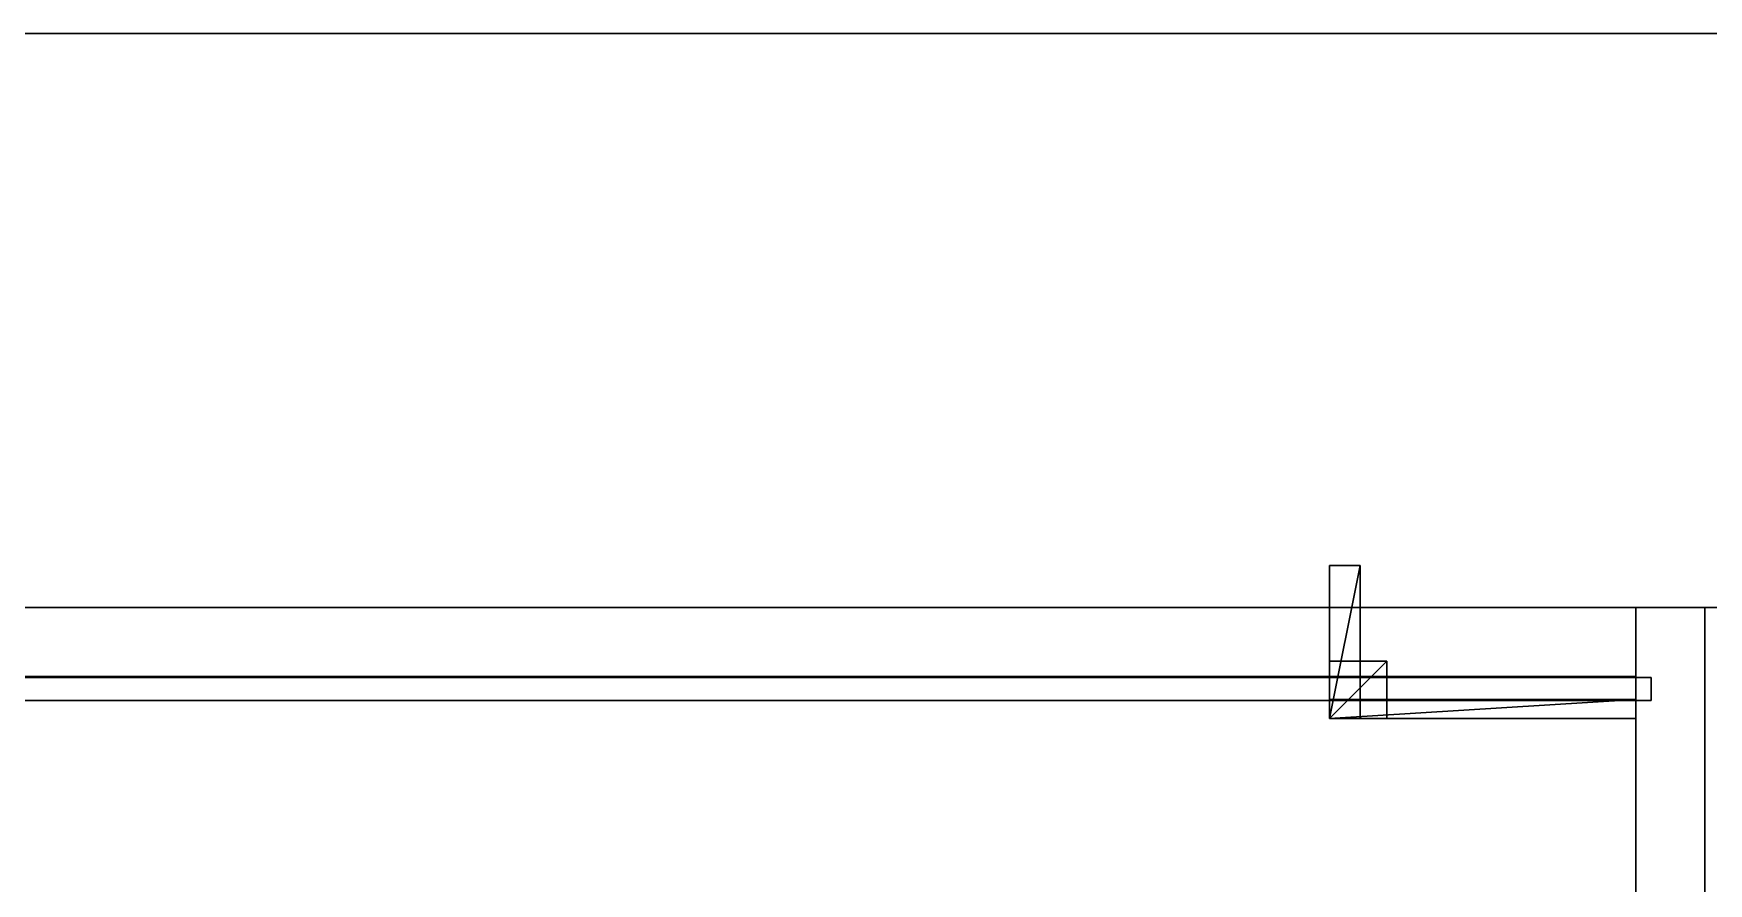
# Model space of a CAD drawing. Extents: x 0 to 5304, y -4676 to 0.
# Drawn here: x 2467.4 to 2904.9, y -1392.1 to -1170 of the extents above; entities that cross this region are included whole.
import ezdxf

# ---------------------------------------------------------------- set-up
doc = ezdxf.new("R2010")
doc.units = 0
for name, color, linetype in [('LAYER0', 7, 'CONTINUOUS'), ('LAYER1', 7, 'CONTINUOUS'), ('LAYER100', 253, 'CONTINUOUS'), ('LAYER101', 253, 'CONTINUOUS'), ('LAYER102', 253, 'CONTINUOUS'), ('LAYER103', 253, 'CONTINUOUS'), ('LAYER104', 7, 'CONTINUOUS'), ('LAYER114', 7, 'CONTINUOUS'), ('LAYER115', 7, 'CONTINUOUS'), ('LAYER117', 7, 'CONTINUOUS'), ('LAYER143', 45, 'CONTINUOUS'), ('LAYER147', 45, 'CONTINUOUS'), ('LAYER96', 2, 'CONTINUOUS'), ('LAYER97', 7, 'CONTINUOUS'), ('LAYER98', 253, 'CONTINUOUS'), ('LAYER99', 253, 'CONTINUOUS')]:
    doc.layers.add(name, color=color, linetype=linetype)

msp = doc.modelspace()

# ---------------------------------------------------------------- linework, layer by layer
at = {"layer": 'LAYER0'}
for points, invisible_edges in [([(5113.88, -1170), (2029.89, -3014), (2029.89, -1170), (5113.88, -1170)], 1), ([(5263.88, -4676.25), (2029.89, -3014), (5113.88, -1170), (5263.88, -4676.25)], 7), ([(2029.89, -1170, 5), (5113.88, -1170), (2029.89, -1170), (2029.89, -1170, 5)], 1), ([(5113.88, -1170), (2029.89, -1170, 5), (5113.88, -1170, 5), (5113.88, -1170)], 1), ([(2029.89, -3014, 5), (5263.88, -4676.25, 5), (2029.89, -1170, 5), (2029.89, -3014, 5)], 3), ([(2029.89, -1170, 5), (5263.88, -4676.25, 5), (5113.88, -1170, 5), (2029.89, -1170, 5)], 3)]:
    msp.add_3dface(points, dxfattribs=dict(at, invisible_edges=invisible_edges))
at = {"layer": 'LAYER1'}
for points, invisible_edges in [([(2179.89, -1320, 5), (2029.89, -1170, 5), (5113.88, -1170, 5), (2179.89, -1320, 5)], 5), ([(2029.89, -1170, 2605), (5113.88, -1170, 5), (2029.89, -1170, 5), (2029.89, -1170, 2605)], 1), ([(5113.88, -1170, 5), (2029.89, -1170, 2605), (5113.88, -1170, 2605), (5113.88, -1170, 5)], 1), ([(2029.89, -1170, 2605), (2179.89, -1320, 2605), (5113.88, -1170, 2605), (2029.89, -1170, 2605)], 3), ([(2179.89, -1320, 5), (5113.88, -1170, 5), (5263.88, -1320, 5), (2179.89, -1320, 5)], 3), ([(5113.88, -1170, 2605), (2179.89, -1320, 2605), (5263.88, -1320, 2605), (5113.88, -1170, 2605)], 5), ([(5263.88, -1320, 2605), (2179.89, -1320, 5), (5263.88, -1320, 5), (5263.88, -1320, 2605)], 1), ([(2179.89, -1320, 5), (5263.88, -1320, 2605), (2179.89, -1320, 2605), (2179.89, -1320, 5)], 1)]:
    msp.add_3dface(points, dxfattribs=dict(at, invisible_edges=invisible_edges))
at = {"layer": 'LAYER100'}
for points in [[(2820.885, -1349, 484), (2820.885, -1334, 484), (2805.885, -1349, 484), (2820.885, -1349, 484)], [(2805.885, -1349, 484), (2820.885, -1334, 484), (2805.885, -1334, 484), (2805.885, -1349, 484)], [(2805.885, -1349, 484), (2805.885, -1334, 484), (2805.885, -1349, 469), (2805.885, -1349, 484)], [(2805.885, -1349, 469), (2805.885, -1334, 484), (2805.885, -1334, 469), (2805.885, -1349, 469)], [(2820.885, -1349, 469), (2805.885, -1349, 469), (2820.885, -1334, 469), (2820.885, -1349, 469)], [(2820.885, -1334, 469), (2805.885, -1349, 469), (2805.885, -1334, 469), (2820.885, -1334, 469)], [(2820.885, -1334, 469), (2805.885, -1334, 469), (2820.885, -1334, 484), (2820.885, -1334, 469)], [(2820.885, -1334, 484), (2805.885, -1334, 469), (2805.885, -1334, 484), (2820.885, -1334, 484)], [(2820.885, -1349, 469), (2820.885, -1334, 469), (2820.885, -1349, 484), (2820.885, -1349, 469)], [(2820.885, -1349, 484), (2820.885, -1334, 469), (2820.885, -1334, 484), (2820.885, -1349, 484)], [(2820.885, -1349, 484), (2805.885, -1349, 484), (2820.885, -1349, 469), (2820.885, -1349, 484)], [(2820.885, -1349, 469), (2805.885, -1349, 484), (2805.885, -1349, 469), (2820.885, -1349, 469)]]:
    msp.add_3dface(points, dxfattribs=at)
at = {"layer": 'LAYER101'}
for points in [[(2820.885, -1349, 484), (2820.885, -1334, 484), (2805.885, -1349, 484), (2820.885, -1349, 484)], [(2805.885, -1349, 484), (2820.885, -1334, 484), (2805.885, -1334, 484), (2805.885, -1349, 484)], [(2805.885, -1349, 484), (2805.885, -1334, 484), (2805.885, -1349, 469), (2805.885, -1349, 484)], [(2805.885, -1349, 469), (2805.885, -1334, 484), (2805.885, -1334, 469), (2805.885, -1349, 469)], [(2820.885, -1349, 469), (2805.885, -1349, 469), (2820.885, -1334, 469), (2820.885, -1349, 469)], [(2820.885, -1334, 469), (2805.885, -1349, 469), (2805.885, -1334, 469), (2820.885, -1334, 469)], [(2820.885, -1334, 469), (2805.885, -1334, 469), (2820.885, -1334, 484), (2820.885, -1334, 469)], [(2820.885, -1334, 484), (2805.885, -1334, 469), (2805.885, -1334, 484), (2820.885, -1334, 484)], [(2820.885, -1349, 469), (2820.885, -1334, 469), (2820.885, -1349, 484), (2820.885, -1349, 469)], [(2820.885, -1349, 484), (2820.885, -1334, 469), (2820.885, -1334, 484), (2820.885, -1349, 484)], [(2820.885, -1349, 484), (2805.885, -1349, 484), (2820.885, -1349, 469), (2820.885, -1349, 484)], [(2820.885, -1349, 469), (2805.885, -1349, 484), (2805.885, -1349, 469), (2820.885, -1349, 469)]]:
    msp.add_3dface(points, dxfattribs=at)
at = {"layer": 'LAYER102'}
for points in [[(2813.885, -1349, 484), (2813.885, -1309, 484), (2805.885, -1349, 484), (2813.885, -1349, 484)], [(2805.885, -1349, 484), (2813.885, -1309, 484), (2805.885, -1309, 484), (2805.885, -1349, 484)], [(2805.885, -1349, 484), (2805.885, -1309, 484), (2805.885, -1349, 476), (2805.885, -1349, 484)], [(2805.885, -1349, 476), (2805.885, -1309, 484), (2805.885, -1309, 476), (2805.885, -1349, 476)], [(2813.885, -1349, 476), (2805.885, -1349, 476), (2813.885, -1309, 476), (2813.885, -1349, 476)], [(2813.885, -1309, 476), (2805.885, -1349, 476), (2805.885, -1309, 476), (2813.885, -1309, 476)], [(2813.885, -1309, 476), (2805.885, -1309, 476), (2813.885, -1309, 484), (2813.885, -1309, 476)], [(2813.885, -1309, 484), (2805.885, -1309, 476), (2805.885, -1309, 484), (2813.885, -1309, 484)], [(2813.885, -1349, 476), (2813.885, -1309, 476), (2813.885, -1349, 484), (2813.885, -1349, 476)], [(2813.885, -1349, 484), (2813.885, -1309, 476), (2813.885, -1309, 484), (2813.885, -1349, 484)], [(2813.885, -1349, 484), (2805.885, -1349, 484), (2813.885, -1349, 476), (2813.885, -1349, 484)], [(2813.885, -1349, 476), (2805.885, -1349, 484), (2805.885, -1349, 476), (2813.885, -1349, 476)]]:
    msp.add_3dface(points, dxfattribs=at)
at = {"layer": 'LAYER103'}
for points in [[(2885.885, -1349, 484), (2885.885, -1344, 484), (2805.885, -1349, 484), (2885.885, -1349, 484)], [(2805.885, -1349, 484), (2885.885, -1344, 484), (2805.885, -1344, 484), (2805.885, -1349, 484)], [(2805.885, -1349, 484), (2805.885, -1344, 484), (2805.885, -1349, 468), (2805.885, -1349, 484)], [(2805.885, -1349, 468), (2805.885, -1344, 484), (2805.885, -1344, 468), (2805.885, -1349, 468)], [(2885.885, -1349, 468), (2805.885, -1349, 468), (2885.885, -1344, 468), (2885.885, -1349, 468)], [(2885.885, -1344, 468), (2805.885, -1349, 468), (2805.885, -1344, 468), (2885.885, -1344, 468)], [(2885.885, -1344, 468), (2805.885, -1344, 468), (2885.885, -1344, 484), (2885.885, -1344, 468)], [(2885.885, -1344, 484), (2805.885, -1344, 468), (2805.885, -1344, 484), (2885.885, -1344, 484)], [(2885.885, -1349, 468), (2885.885, -1344, 468), (2885.885, -1349, 484), (2885.885, -1349, 468)], [(2885.885, -1349, 484), (2885.885, -1344, 468), (2885.885, -1344, 484), (2885.885, -1349, 484)], [(2885.885, -1349, 484), (2805.885, -1349, 484), (2885.885, -1349, 468), (2885.885, -1349, 484)], [(2885.885, -1349, 468), (2805.885, -1349, 484), (2805.885, -1349, 468), (2885.885, -1349, 468)]]:
    msp.add_3dface(points, dxfattribs=at)
at = {"layer": 'LAYER104', "invisible_edges": 1}
for points in [[(2885.885, -1320, 226), (2221.885, -1698, 226), (2221.885, -1320, 226), (2885.885, -1320, 226)], [(2221.885, -1698, 226), (2885.885, -1320, 226), (2885.885, -1698, 226), (2221.885, -1698, 226)], [(2221.885, -1320, 244), (2885.885, -1320, 226), (2221.885, -1320, 226), (2221.885, -1320, 244)], [(2885.885, -1320, 226), (2221.885, -1320, 244), (2885.885, -1320, 244), (2885.885, -1320, 226)], [(2885.885, -1698, 244), (2221.885, -1320, 244), (2221.885, -1698, 244), (2885.885, -1698, 244)], [(2221.885, -1320, 244), (2885.885, -1698, 244), (2885.885, -1320, 244), (2221.885, -1320, 244)], [(2885.885, -1320, 226), (2885.885, -1698, 244), (2885.885, -1698, 226), (2885.885, -1320, 226)], [(2885.885, -1698, 244), (2885.885, -1320, 226), (2885.885, -1320, 244), (2885.885, -1698, 244)]]:
    msp.add_3dface(points, dxfattribs=at)
at = {"layer": 'LAYER114', "invisible_edges": 1}
for points in [[(2885.885, -1320, 225), (2885.885, -1698, 525), (2885.885, -1320, 525), (2885.885, -1320, 225)], [(2885.885, -1698, 525), (2885.885, -1320, 225), (2885.885, -1698, 225), (2885.885, -1698, 525)], [(2885.885, -1320, 225), (2903.885, -1698, 225), (2885.885, -1698, 225), (2885.885, -1320, 225)], [(2903.885, -1698, 225), (2885.885, -1320, 225), (2903.885, -1320, 225), (2903.885, -1698, 225)], [(2903.885, -1320, 525), (2885.885, -1698, 525), (2903.885, -1698, 525), (2903.885, -1320, 525)], [(2885.885, -1698, 525), (2903.885, -1320, 525), (2885.885, -1320, 525), (2885.885, -1698, 525)], [(2903.885, -1320, 525), (2885.885, -1320, 225), (2885.885, -1320, 525), (2903.885, -1320, 525)], [(2885.885, -1320, 225), (2903.885, -1320, 525), (2903.885, -1320, 225), (2885.885, -1320, 225)], [(2903.885, -1698, 225), (2903.885, -1320, 525), (2903.885, -1698, 525), (2903.885, -1698, 225)], [(2903.885, -1320, 525), (2903.885, -1698, 225), (2903.885, -1320, 225), (2903.885, -1320, 525)]]:
    msp.add_3dface(points, dxfattribs=at)
at = {"layer": 'LAYER115', "invisible_edges": 1}
for points in [[(2217.885, -1338.3, 240), (2889.885, -1338.3, 524.5), (2889.885, -1338.3, 240), (2217.885, -1338.3, 240)], [(2889.885, -1338.3, 524.5), (2217.885, -1338.3, 240), (2217.885, -1338.3, 524.5), (2889.885, -1338.3, 524.5)], [(2217.885, -1344.3, 524.5), (2889.885, -1338.3, 524.5), (2217.885, -1338.3, 524.5), (2217.885, -1344.3, 524.5)], [(2889.885, -1338.3, 524.5), (2217.885, -1344.3, 524.5), (2889.885, -1344.3, 524.5), (2889.885, -1338.3, 524.5)], [(2889.885, -1344.3, 240), (2217.885, -1338.3, 240), (2889.885, -1338.3, 240), (2889.885, -1344.3, 240)], [(2217.885, -1338.3, 240), (2889.885, -1344.3, 240), (2217.885, -1344.3, 240), (2217.885, -1338.3, 240)], [(2889.885, -1344.3, 240), (2889.885, -1338.3, 524.5), (2889.885, -1344.3, 524.5), (2889.885, -1344.3, 240)], [(2889.885, -1338.3, 524.5), (2889.885, -1344.3, 240), (2889.885, -1338.3, 240), (2889.885, -1338.3, 524.5)], [(2217.885, -1344.3, 524.5), (2889.885, -1344.3, 240), (2889.885, -1344.3, 524.5), (2217.885, -1344.3, 524.5)], [(2889.885, -1344.3, 240), (2217.885, -1344.3, 524.5), (2217.885, -1344.3, 240), (2889.885, -1344.3, 240)]]:
    msp.add_3dface(points, dxfattribs=at)
at = {"layer": 'LAYER117', "invisible_edges": 1}
for points in [[(2221.885, -1320, 404.5), (2885.885, -1320, 524.5), (2885.885, -1320, 404.5), (2221.885, -1320, 404.5)], [(2885.885, -1320, 524.5), (2221.885, -1320, 404.5), (2221.885, -1320, 524.5), (2885.885, -1320, 524.5)], [(2221.885, -1338, 524.5), (2885.885, -1320, 524.5), (2221.885, -1320, 524.5), (2221.885, -1338, 524.5)], [(2885.885, -1320, 524.5), (2221.885, -1338, 524.5), (2885.885, -1338, 524.5), (2885.885, -1320, 524.5)], [(2885.885, -1338, 404.5), (2221.885, -1320, 404.5), (2885.885, -1320, 404.5), (2885.885, -1338, 404.5)], [(2221.885, -1320, 404.5), (2885.885, -1338, 404.5), (2221.885, -1338, 404.5), (2221.885, -1320, 404.5)], [(2885.885, -1338, 404.5), (2885.885, -1320, 524.5), (2885.885, -1338, 524.5), (2885.885, -1338, 404.5)], [(2885.885, -1320, 524.5), (2885.885, -1338, 404.5), (2885.885, -1320, 404.5), (2885.885, -1320, 524.5)], [(2221.885, -1338, 524.5), (2885.885, -1338, 404.5), (2885.885, -1338, 524.5), (2221.885, -1338, 524.5)], [(2885.885, -1338, 404.5), (2221.885, -1338, 524.5), (2221.885, -1338, 404.5), (2885.885, -1338, 404.5)]]:
    msp.add_3dface(points, dxfattribs=at)
at = {"layer": 'LAYER143', "invisible_edges": 1}
for points in [[(2903.885, -1320, 525), (2159.885, -1720, 525), (2159.885, -1320, 525), (2903.885, -1320, 525)], [(2159.885, -1720, 525), (2903.885, -1320, 525), (2903.885, -1720, 525), (2159.885, -1720, 525)], [(2159.885, -1320, 543), (2903.885, -1320, 525), (2159.885, -1320, 525), (2159.885, -1320, 543)], [(2903.885, -1320, 525), (2159.885, -1320, 543), (2903.885, -1320, 543), (2903.885, -1320, 525)], [(2903.885, -1720, 543), (2159.885, -1320, 543), (2159.885, -1720, 543), (2903.885, -1720, 543)], [(2159.885, -1320, 543), (2903.885, -1720, 543), (2903.885, -1320, 543), (2159.885, -1320, 543)], [(2903.885, -1320, 525), (2903.885, -1720, 543), (2903.885, -1720, 525), (2903.885, -1320, 525)], [(2903.885, -1720, 543), (2903.885, -1320, 525), (2903.885, -1320, 543), (2903.885, -1720, 543)]]:
    msp.add_3dface(points, dxfattribs=at)
at = {"layer": 'LAYER147', "invisible_edges": 1}
for points in [[(2903.885, -1320, 225), (2903.885, -1698, 545), (2903.885, -1320, 545), (2903.885, -1320, 225)], [(2903.885, -1698, 545), (2903.885, -1320, 225), (2903.885, -1698, 225), (2903.885, -1698, 545)], [(2921.885, -1320, 545), (2903.885, -1698, 545), (2921.885, -1698, 545), (2921.885, -1320, 545)], [(2903.885, -1698, 545), (2921.885, -1320, 545), (2903.885, -1320, 545), (2903.885, -1698, 545)], [(2903.885, -1320, 225), (2921.885, -1698, 225), (2903.885, -1698, 225), (2903.885, -1320, 225)], [(2921.885, -1698, 225), (2903.885, -1320, 225), (2921.885, -1320, 225), (2921.885, -1698, 225)], [(2921.885, -1320, 545), (2903.885, -1320, 225), (2903.885, -1320, 545), (2921.885, -1320, 545)], [(2903.885, -1320, 225), (2921.885, -1320, 545), (2921.885, -1320, 225), (2903.885, -1320, 225)]]:
    msp.add_3dface(points, dxfattribs=at)
at = {"layer": 'LAYER96'}
for points in [[(2885.885, -1349, 484), (2885.885, -1344, 484), (2805.885, -1349, 484), (2885.885, -1349, 484)], [(2805.885, -1349, 484), (2885.885, -1344, 484), (2805.885, -1344, 484), (2805.885, -1349, 484)], [(2805.885, -1349, 484), (2805.885, -1344, 484), (2805.885, -1349, 461), (2805.885, -1349, 484)], [(2805.885, -1349, 461), (2805.885, -1344, 484), (2805.885, -1344, 461), (2805.885, -1349, 461)], [(2885.885, -1349, 461), (2805.885, -1349, 461), (2885.885, -1344, 461), (2885.885, -1349, 461)], [(2885.885, -1344, 461), (2805.885, -1349, 461), (2805.885, -1344, 461), (2885.885, -1344, 461)], [(2885.885, -1344, 461), (2805.885, -1344, 461), (2885.885, -1344, 484), (2885.885, -1344, 461)], [(2885.885, -1344, 484), (2805.885, -1344, 461), (2805.885, -1344, 484), (2885.885, -1344, 484)], [(2885.885, -1349, 461), (2885.885, -1344, 461), (2885.885, -1349, 484), (2885.885, -1349, 461)], [(2885.885, -1349, 484), (2885.885, -1344, 461), (2885.885, -1344, 484), (2885.885, -1349, 484)], [(2885.885, -1349, 484), (2805.885, -1349, 484), (2885.885, -1349, 461), (2885.885, -1349, 484)], [(2885.885, -1349, 461), (2805.885, -1349, 484), (2805.885, -1349, 461), (2885.885, -1349, 461)]]:
    msp.add_3dface(points, dxfattribs=at)
at = {"layer": 'LAYER97', "invisible_edges": 1}
for points in [[(2805.885, -1344, 484), (2885.885, -1349, 484), (2885.885, -1344, 484), (2805.885, -1344, 484)], [(2885.885, -1349, 484), (2805.885, -1344, 484), (2805.885, -1349, 484), (2885.885, -1349, 484)], [(2805.885, -1349, 461), (2885.885, -1344, 461), (2885.885, -1349, 461), (2805.885, -1349, 461)], [(2885.885, -1344, 461), (2805.885, -1349, 461), (2805.885, -1344, 461), (2885.885, -1344, 461)], [(2805.885, -1344, 484), (2805.885, -1349, 461), (2805.885, -1349, 484), (2805.885, -1344, 484)], [(2805.885, -1349, 461), (2805.885, -1344, 484), (2805.885, -1344, 461), (2805.885, -1349, 461)], [(2885.885, -1344, 461), (2805.885, -1344, 484), (2885.885, -1344, 484), (2885.885, -1344, 461)], [(2805.885, -1344, 484), (2885.885, -1344, 461), (2805.885, -1344, 461), (2805.885, -1344, 484)], [(2885.885, -1344, 461), (2885.885, -1349, 484), (2885.885, -1349, 461), (2885.885, -1344, 461)], [(2885.885, -1349, 484), (2885.885, -1344, 461), (2885.885, -1344, 484), (2885.885, -1349, 484)], [(2805.885, -1349, 461), (2885.885, -1349, 484), (2805.885, -1349, 484), (2805.885, -1349, 461)], [(2885.885, -1349, 484), (2805.885, -1349, 461), (2885.885, -1349, 461), (2885.885, -1349, 484)]]:
    msp.add_3dface(points, dxfattribs=at)
at = {"layer": 'LAYER98'}
for points in [[(2820.885, -1349, 484), (2820.885, -1334, 484), (2805.885, -1349, 484), (2820.885, -1349, 484)], [(2805.885, -1349, 484), (2820.885, -1334, 484), (2805.885, -1334, 484), (2805.885, -1349, 484)], [(2805.885, -1349, 484), (2805.885, -1334, 484), (2805.885, -1349, 469), (2805.885, -1349, 484)], [(2805.885, -1349, 469), (2805.885, -1334, 484), (2805.885, -1334, 469), (2805.885, -1349, 469)], [(2820.885, -1349, 469), (2805.885, -1349, 469), (2820.885, -1334, 469), (2820.885, -1349, 469)], [(2820.885, -1334, 469), (2805.885, -1349, 469), (2805.885, -1334, 469), (2820.885, -1334, 469)], [(2820.885, -1334, 469), (2805.885, -1334, 469), (2820.885, -1334, 484), (2820.885, -1334, 469)], [(2820.885, -1334, 484), (2805.885, -1334, 469), (2805.885, -1334, 484), (2820.885, -1334, 484)], [(2820.885, -1349, 469), (2820.885, -1334, 469), (2820.885, -1349, 484), (2820.885, -1349, 469)], [(2820.885, -1349, 484), (2820.885, -1334, 469), (2820.885, -1334, 484), (2820.885, -1349, 484)], [(2820.885, -1349, 484), (2805.885, -1349, 484), (2820.885, -1349, 469), (2820.885, -1349, 484)], [(2820.885, -1349, 469), (2805.885, -1349, 484), (2805.885, -1349, 469), (2820.885, -1349, 469)]]:
    msp.add_3dface(points, dxfattribs=at)
at = {"layer": 'LAYER99'}
for points in [[(2820.885, -1349, 484), (2820.885, -1334, 484), (2805.885, -1349, 484), (2820.885, -1349, 484)], [(2805.885, -1349, 484), (2820.885, -1334, 484), (2805.885, -1334, 484), (2805.885, -1349, 484)], [(2805.885, -1349, 484), (2805.885, -1334, 484), (2805.885, -1349, 469), (2805.885, -1349, 484)], [(2805.885, -1349, 469), (2805.885, -1334, 484), (2805.885, -1334, 469), (2805.885, -1349, 469)], [(2820.885, -1349, 469), (2805.885, -1349, 469), (2820.885, -1334, 469), (2820.885, -1349, 469)], [(2820.885, -1334, 469), (2805.885, -1349, 469), (2805.885, -1334, 469), (2820.885, -1334, 469)], [(2820.885, -1334, 469), (2805.885, -1334, 469), (2820.885, -1334, 484), (2820.885, -1334, 469)], [(2820.885, -1334, 484), (2805.885, -1334, 469), (2805.885, -1334, 484), (2820.885, -1334, 484)], [(2820.885, -1349, 469), (2820.885, -1334, 469), (2820.885, -1349, 484), (2820.885, -1349, 469)], [(2820.885, -1349, 484), (2820.885, -1334, 469), (2820.885, -1334, 484), (2820.885, -1349, 484)], [(2820.885, -1349, 484), (2805.885, -1349, 484), (2820.885, -1349, 469), (2820.885, -1349, 484)], [(2820.885, -1349, 469), (2805.885, -1349, 484), (2805.885, -1349, 469), (2820.885, -1349, 469)]]:
    msp.add_3dface(points, dxfattribs=at)

doc.saveas('drawing.dxf')
